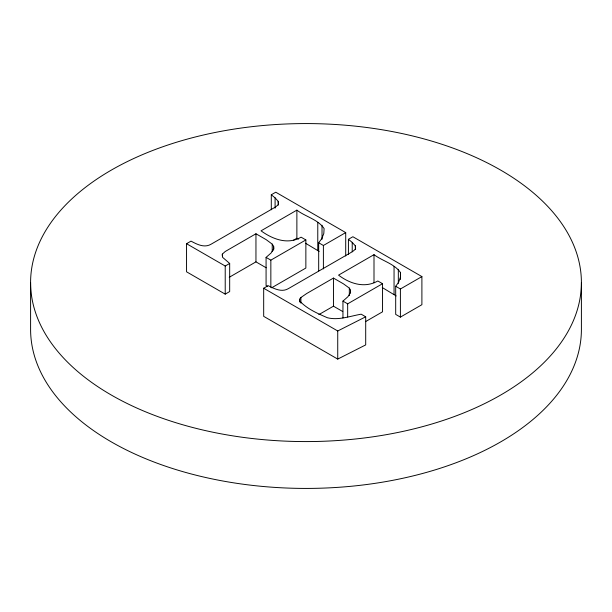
<?xml version="1.0" encoding="UTF-8"?>
<svg xmlns="http://www.w3.org/2000/svg" width="612" height="612" viewBox="0 0 612 612"><rect width="100%" height="100%" fill="white"/><g stroke="black" fill="none" stroke-linecap="round" stroke-linejoin="round"><path stroke-width="0.92" d="M400.401 279.149L400.478 272.524C394.304 263.688 382.378 260.98 374.001 254.668L338.551 275.132C349.85 283.738 364.668 288.52 377.834 280.977L382.546 283.7L382.546 311.806L365.509 321.644M342.95 317.98L342.95 301.119L347.976 296.652L350.554 292.521L350.5 290.142L349.33 288.107L343.516 283.884L333.456 278.07L306.681 293.531L300.897 297.524L299.681 299.184L299.574 300.829C306.88 308.907 317.605 313.466 327.481 317.773C338.711 320.535 350.163 316.098 361.179 314.185L365.701 316.794L365.701 344.908L337.732 359.091L263.68 316.343L263.68 288.237L268.148 285.659C274.352 288.757 281.803 292.643 288.512 288.558L352.627 251.547L355.61 249.023L355.327 245.848L352.221 242.383L348.419 239.315L352.879 236.737L421.897 276.586L421.897 304.692L400.401 317.108L395.689 314.384L395.689 286.278L398.626 282.285L400.401 277.274M318.684 270.871L318.684 242.765L321.79 238.619L323.809 233.455L324.1 228.559C317.934 219.341 305.411 216.709 296.874 210.138L261.041 230.823C272.562 239.177 287.709 245.06 301.081 237.173L305.862 239.935L305.862 268.041L271.659 287.785M222.324 255.992L222.324 254.118L225.216 251.509L255.954 233.761L266.197 239.675L272.233 244.142L273.633 246.353L273.801 248.717L271.07 253.016L266.075 257.384L266.075 285.498L267.666 286.416M222.324 254.118L222.569 257.315L229.676 263.451L229.676 291.557L225.216 294.135L186.553 271.812L186.553 243.706L191.02 241.128C197.102 244.41 204.446 248.22 211.132 244.18L275.499 207.017L278.483 204.492L278.2 201.317L275.094 197.852L271.292 194.784L275.752 192.206L345.711 232.598L345.711 256.023M186.553 243.706L225.216 266.021L229.676 263.451M229.255 277.282L255.954 261.867L266.197 267.788M293.615 240.126L296.874 238.244L298.449 239.154M266.075 257.384L270.848 260.146L305.862 239.935M318.684 242.765L323.396 245.481L345.711 232.598M318.852 314.614L333.456 306.184L342.743 311.539M342.95 301.119L347.662 303.843L382.546 283.7M395.689 286.278L400.401 288.994L421.897 276.586M263.68 288.237L337.732 330.985L365.701 316.794M305.533 243.247L319.189 251.417M382.248 287.533L396.186 295.948M581.4 282.576A275.4 158.998 0 0 1 168.3 420.276A275.4 158.998 0 0 1 168.3 144.876A275.4 158.998 0 0 1 581.4 282.576L581.4 329.424A275.4 158.998 0 0 1 306 488.422A275.4 158.998 0 0 1 30.6 329.424L30.6 282.576M400.478 272.524L400.478 279.08M400.401 288.994L400.401 317.108M398.328 269.288L398.328 283.348M394.052 266.388L394.052 294.494M374.001 254.668L374.001 282.775M355.327 245.848L355.327 249.597M352.221 242.383L352.221 251.754M350.5 290.142L350.5 292.957M349.33 288.107L349.33 295.604M348.419 239.315L348.419 254.309M347.662 303.843L347.662 316.955M337.732 330.985L337.732 359.091M333.456 278.07L333.456 306.184M323.396 245.481L323.396 268.905M322.019 225.231L322.019 239.284M317.773 222.347L317.773 250.453M300.897 297.524L300.897 303.147M299.681 299.184L299.681 301.999M296.874 210.138L296.874 238.244M278.2 201.317L278.2 205.066M275.094 197.852L275.094 208.157M273.633 246.353L273.633 250.101M272.233 244.142L272.233 251.639M271.292 194.784L271.292 209.778M270.848 260.146L270.848 287.319M255.954 233.761L255.954 261.867M225.216 266.021L225.216 294.135"/></g></svg>
